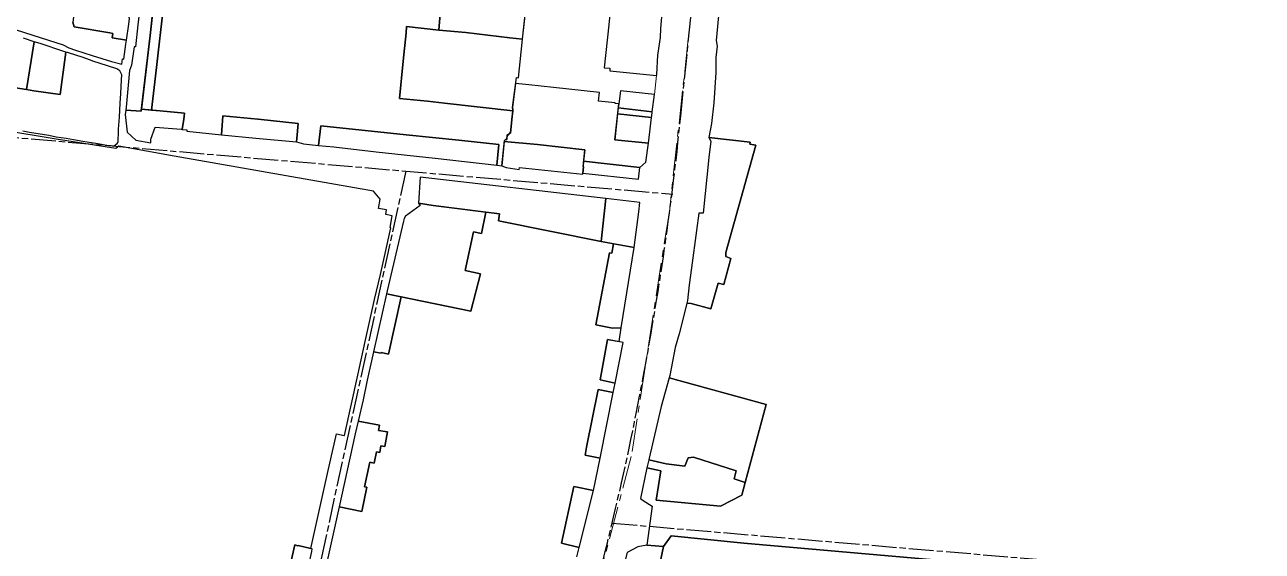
# Model space of a CAD drawing. Header units: millimetres. Extents: x 125232 to 134072, y 142885 to 152835.
# Drawn here: x 131201 to 132398, y 147582 to 148091 of the extents above; entities that cross this region are included whole.
import ezdxf

# ---------------------------------------------------------------- set-up
doc = ezdxf.new("R2010")
doc.units = ezdxf.units.MM
doc.linetypes.add('ACAD_ISO08W100', pattern=[36, 24, -3, 6, -3])
doc.linetypes.add('CENTER', pattern=[50.8, 31.75, -6.35, 6.35, -6.35])
for name, color, linetype in [('commerce', 10, 'Continuous'), ('commerce & office', 242, 'Continuous'), ('commerce and residence', 32, 'Continuous'), ('hospital', 231, 'Continuous'), ('military', 76, 'Continuous'), ('reserve', 253, 'Continuous'), ('residence', 2, 'Continuous'), ('residence-bad', 41, 'Continuous'), ('villadom', 51, 'Continuous'), ('老城北中心线', 7, 'ACAD_ISO08W100')]:
    doc.layers.add(name, color=color, linetype=linetype)
doc.layers.add('school', color=31, linetype='Continuous', lineweight=0)
doc.layers.add('super block', color=6, linetype='CENTER', lineweight=0)

msp = doc.modelspace()

# ---------------------------------------------------------------- linework, layer by layer
at = {"layer": 'commerce'}
msp.add_lwpolyline([(131314.8, 148129.1), (131310.2, 148091.5), (131307.9, 148070), (131306.7, 148070.2), (131304.2, 148052.3), (131302.1, 148047.1), (131298.9, 148011.6), (131298.6, 148009), (131313.3, 148007.8), (131313.5, 148008.3), (131322.2, 148081.2), (131328.1, 148135.5)], dxfattribs=at)
for points in [[(131816.3, 148087.8), (131817.7, 148106.5), (131817.8, 148107.3), (131788.1, 148110.3), (131767.9, 148112.3), (131767.3, 148104.5), (131765.9, 148091.4), (131761.4, 148049.9), (131766.9, 148049.5), (131766.9, 148046.8), (131812.1, 148042.4), (131812.2, 148043.3), (131813.4, 148062), (131815.7, 148079.3)], [(131775.4, 148014.9), (131772, 148015.2), (131771.9, 148015.8), (131756, 148017.4), (131756.7, 148026), (131742.1, 148027.4), (131712.2, 148030.7), (131688.5, 148033.2), (131675.7, 148034.7), (131672.6, 148011.4), (131673.1, 148009.3), (131672.9, 148008.2), (131672, 147999.9), (131670.7, 147986.5), (131669.3, 147986.7), (131669.1, 147984.9), (131667.6, 147985.1), (131667.2, 147980.5), (131665.8, 147980.6), (131664.9, 147979.4), (131664.7, 147978.4), (131696.9, 147975.5), (131742.7, 147970.6), (131741.5, 147959.4), (131795.7, 147953.3), (131801.7, 147958.6), (131804.1, 147976.8), (131771.8, 147980.2)], [(131465.4, 147996.1), (131426.5, 148000.2), (131426.2, 148000.2), (131392.6, 148003.4), (131391.3, 147985.1), (131424.3, 147981.9), (131463.6, 147978.2), (131463.9, 147981.4)], [(131807.8, 148007.3), (131775, 148011.1), (131774.4, 148005.4), (131807.2, 148001.9), (131807.3, 148002.9)], [(131742.7, 147970.6), (131696.9, 147975.5), (131664.7, 147978.4), (131662.3, 147955.1), (131666.5, 147953.3), (131679.2, 147951.5), (131679.5, 147953.3), (131740.6, 147946.9), (131740.7, 147948), (131741.3, 147954.1), (131740.9, 147954.2)], [(131908, 147975.1), (131902.3, 147976), (131902.5, 147978), (131862.5, 147982.4), (131864.4, 147978.9), (131862.7, 147963.2), (131857.1, 147909.1), (131852.9, 147909.2), (131850.6, 147892.3), (131845.8, 147856.4), (131843.6, 147840), (131842.1, 147824.7), (131841.2, 147822), (131845.6, 147821.9), (131864.6, 147816.8), (131871.5, 147841.6), (131877, 147840.1), (131883.9, 147865.5), (131878.9, 147867.3), (131878.9, 147871.1)], [(131647, 147910.2), (131596, 147916.5), (131581.7, 147918.8), (131583.3, 147916.7), (131569, 147906.4), (131567.8, 147904.1), (131567.2, 147901.5), (131551.5, 147834.2), (131550.8, 147831.3), (131632.4, 147814.4), (131641.6, 147850.6), (131626.9, 147853.8), (131635, 147891.2), (131642.8, 147889.6)], [(131795, 147910.5), (131796, 147919.4), (131763.1, 147923.4), (131758.3, 147881.8), (131790.4, 147875.9)], [(131790.4, 147875.9), (131770.4, 147879.6), (131768.8, 147870.4), (131766.4, 147870.8), (131753.4, 147801.1), (131769.3, 147797.9), (131777.9, 147798.2)], [(131565.1, 147828.4), (131550.8, 147831.3), (131538.3, 147775.1), (131545.5, 147773.7), (131545.7, 147774.3), (131552.7, 147772.8)], [(131779.6, 147784.2), (131764.7, 147787), (131757.5, 147747.9), (131771.9, 147744.8)], [(131770.1, 147735.6), (131755.6, 147738.6), (131744.4, 147682.8), (131743.1, 147675.2), (131757.5, 147672.1)], [(131545.4, 147684.1), (131549.2, 147683.4), (131551.9, 147697.5), (131543.1, 147699), (131544, 147704), (131523.3, 147707.9), (131520.5, 147695.8), (131505.1, 147625.2), (131526.9, 147620.7), (131531.7, 147644), (131529.5, 147644.5), (131534.5, 147668.4), (131538.8, 147667.4), (131541.1, 147678.4), (131544.3, 147677.8)], [(131751.1, 147640.9), (131731.9, 147644.9), (131720.1, 147589.8), (131737.1, 147585.9)]]:
    msp.add_lwpolyline(points, close=True, dxfattribs=at)
at = {"layer": 'commerce & office'}
for points in [[(131354.6, 148000), (131355.3, 148005.8), (131331.9, 148008.2), (131313.7, 148009.9), (131313.5, 148008.3), (131313.3, 148007.8), (131298.6, 148009), (131298.1, 148004.8), (131300, 147987.6), (131308.2, 147979.7), (131322.9, 147977.2), (131322.8, 147980.8), (131326.9, 147992.5), (131352.2, 147990.4), (131353.2, 147990.2)], [(131795.7, 147953.3), (131741.5, 147959.4), (131740.9, 147954.2), (131741.3, 147954.1), (131740.7, 147948), (131794.4, 147942)], [(131478.4, 147581.8), (131478.8, 147584.5), (131477.5, 147584.8), (131465.3, 147587.6), (131464.9, 147587.4), (131462, 147588.2), (131449.3, 147532), (131449, 147530.1), (131450.7, 147529.7), (131466.4, 147526.1)]]:
    msp.add_lwpolyline(points, close=True, dxfattribs=at)
at = {"layer": 'commerce and residence'}
for points in [[(131302.1, 148097.6), (131301.2, 148100.9), (131299.4, 148103), (131292.3, 148104.9), (131256.7, 148112.2), (131247.2, 148117.5), (131244.6, 148104.5), (131248.5, 148103.9), (131247.2, 148093.9), (131248.7, 148089.3), (131283.2, 148083.7), (131286, 148083.1), (131285.3, 148078.9), (131299.2, 148076.6), (131301.4, 148091.9)], [(131807.2, 148001.9), (131774.4, 148005.4), (131771.8, 147980.2), (131804.1, 147976.8), (131804.1, 147976.8)], [(131887.1, 147652.1), (131889, 147660), (131847.7, 147673.2), (131842.7, 147672.5), (131839.5, 147664.6), (131821.2, 147666.7), (131804.4, 147670.7), (131802.7, 147662.8), (131816.2, 147660), (131811.5, 147631.7), (131874, 147625.6), (131894.4, 147636.5), (131897.6, 147648.8)], [(131809, 147550.9), (131813.9, 147563.8), (131818.7, 147586.6), (131802.5, 147588.1), (131793.8, 147586.4), (131783.5, 147581), (131761.2, 147494.1), (131775, 147490.2), (131800, 147497.4), (131804.5, 147511.1)]]:
    msp.add_lwpolyline(points, close=True, dxfattribs=at)
at = {"layer": 'hospital'}
for points in [[(131335.9, 148118.3), (131326.3, 148119.3), (131322.2, 148081.2), (131313.7, 148009.9), (131323.6, 148009), (131327.4, 148041.8)], [(131917.9, 147724.1), (131824.2, 147749.9), (131816.4, 147722.1), (131804.8, 147672.3), (131804.4, 147670.7), (131821.2, 147666.7), (131839.5, 147664.6), (131842.7, 147672.5), (131847.7, 147673.2), (131889, 147660), (131887.1, 147652.1), (131897.6, 147648.8)]]:
    msp.add_lwpolyline(points, close=True, dxfattribs=at)
at = {"layer": 'military'}
for points in [[(131875, 148131.2), (131869.7, 148076.2), (131870.6, 148070.6), (131869.4, 148059.7), (131869.4, 148054.2), (131869.5, 148045.4), (131867.3, 148016), (131865.1, 147996.1), (131862.5, 147982.4), (131902.5, 147978), (131902.3, 147976), (131908, 147975.1), (131878.9, 147871.1), (131878.9, 147867.3), (131883.9, 147865.5), (131877, 147840.1), (131871.5, 147841.6), (131864.6, 147816.8), (131845.6, 147821.9), (131841.2, 147822), (131841.2, 147821.9), (131833.9, 147792.6), (131830, 147779.3), (131824.9, 147752.2), (131824.2, 147749.9), (131917.9, 147724.1), (131897.6, 147648.8), (131894.4, 147636.5), (131874, 147625.6), (131811.5, 147631.7), (131816.2, 147660), (131802.7, 147662.8), (131796.4, 147633.3), (131799.2, 147631.1), (131807.9, 147625.7), (131802.5, 147588.1), (131818.7, 147586.6), (131826.1, 147597.2), (131896.3, 147590), (132179.6, 147565.1)], [(131335.9, 148118.3), (131327.4, 148041.8), (131323.6, 148009), (131331.9, 148008.2), (131355.3, 148005.8), (131354.6, 148000), (131353.2, 147990.2), (131357.6, 147989.7), (131357.7, 147988.5), (131391, 147985.1), (131391.3, 147985.1), (131392.6, 148003.4), (131426.2, 148000.2), (131426.5, 148000.2), (131465.4, 147996.1), (131463.9, 147981.4), (131463.6, 147978.2), (131470.5, 147976.3), (131485.1, 147974.8), (131487.2, 147993.6), (131569.9, 147984.9), (131620.9, 147979.8), (131659.5, 147975.7), (131657.5, 147955.6), (131662.3, 147955.1), (131664.9, 147979.4), (131665.8, 147980.6), (131667.2, 147980.5), (131667.6, 147985.1), (131669.1, 147984.9), (131669.3, 147986.7), (131670.7, 147986.5), (131672, 147999.9), (131672.9, 148008.2), (131607, 148015.5), (131590.4, 148017.5), (131563.2, 148020.1), (131567, 148056.3), (131569.7, 148083.6), (131570, 148089.8), (131601.3, 148086.3), (131603.2, 148109.9)], [(131449.3, 147532), (131462, 147588.2), (131464.9, 147587.4), (131465.3, 147587.6), (131477.5, 147584.8), (131493.8, 147657.5), (131502.4, 147695.6), (131509.8, 147694), (131510.1, 147694), (131522.9, 147752.4), (131530, 147784.9), (131539.2, 147825.8), (131544.9, 147849.9), (131549.4, 147870.2), (131555.1, 147895), (131554.2, 147895.2), (131556.3, 147906.7), (131550, 147907.8), (131550.9, 147912.3), (131543, 147913.7), (131544.7, 147922.9), (131538.2, 147930.6), (131345.4, 147964.5), (131291.9, 147973.9), (131289.1, 147971.6), (131268.3, 147974.9), (131231.3, 147980.9), (131178.7, 147989.6)], [(131734.8, 147576.7), (131737.1, 147585.9), (131720.1, 147589.8), (131731.9, 147644.9), (131751.1, 147640.9), (131757.5, 147672.1), (131743.1, 147675.2), (131744.4, 147682.8), (131755.6, 147738.6), (131770.1, 147735.6), (131771.9, 147744.8), (131757.5, 147747.9), (131764.7, 147787), (131775.8, 147784.9), (131777.9, 147798.2), (131769.3, 147797.9), (131753.4, 147801.1), (131766.4, 147870.8), (131768.8, 147870.4), (131770.4, 147879.6), (131758.3, 147881.8), (131659.2, 147901.9), (131660, 147908.7), (131647, 147910.2), (131642.8, 147889.6), (131635, 147891.2), (131626.9, 147853.8), (131641.6, 147850.6), (131632.4, 147814.4), (131565.1, 147828.4), (131552.7, 147772.8), (131545.7, 147774.3), (131545.5, 147773.7), (131538.3, 147775.1), (131532.2, 147747.5), (131528.1, 147728.6), (131523.3, 147707.9), (131544, 147704), (131543.1, 147699), (131551.9, 147697.5), (131549.2, 147683.4), (131545.4, 147684.1), (131544.3, 147677.8), (131541.1, 147678.4), (131538.8, 147667.4), (131534.5, 147668.4), (131529.5, 147644.5), (131531.7, 147644), (131526.9, 147620.7), (131505.1, 147625.2), (131490.3, 147558.2)]]:
    msp.add_lwpolyline(points, dxfattribs=at)
at = {"layer": 'reserve'}
msp.add_lwpolyline([(131240.6, 148065.1), (131235.7, 148066.7), (131229.8, 148068.6), (131224.3, 148070.5), (131215.6, 148073.3), (131209.8, 148075.1), (131202.6, 148028.8), (131209.5, 148027.6), (131235, 148024)], close=True, dxfattribs=at)
at = {"layer": 'residence'}
msp.add_lwpolyline([(131160.5, 148096.9), (131183.4, 148089.6), (131208.8, 148081.4), (131238.1, 148072.1), (131243.4, 148069.3), (131249.8, 148066.9), (131266.2, 148061.8), (131284.9, 148055.8), (131294.8, 148053.4), (131295.3, 148058.4), (131296.8, 148058.2), (131298.6, 148072.7), (131299.2, 148076.6), (131285.3, 148078.9), (131286, 148083.1), (131283.2, 148083.7), (131248.7, 148089.3), (131247.2, 148093.9)], dxfattribs=at)
for points in [[(131809.9, 148023.9), (131777, 148027.4), (131775.4, 148014.9), (131775, 148011.1), (131807.8, 148007.3)], [(131763.1, 147923.4), (131583.4, 147944), (131581.7, 147918.8), (131596, 147916.5), (131660, 147908.7), (131659.2, 147901.9), (131758.3, 147881.8)]]:
    msp.add_lwpolyline(points, close=True, dxfattribs=at)
at = {"layer": 'residence-bad'}
for points in [[(131687.5, 148141.7), (131689.2, 148157.8), (131599.1, 148168.6), (131598.6, 148165), (131590.5, 148166.1), (131589.6, 148157.9), (131584.5, 148158.6), (131583.5, 148151.6), (131581.3, 148151.8), (131580.2, 148141), (131598.5, 148138.8), (131596.3, 148116.1), (131595.7, 148110.6), (131603.2, 148109.9), (131601.3, 148086.3), (131627.4, 148083.9), (131670.1, 148078.9), (131682.4, 148077.6), (131686.5, 148116.4), (131684.6, 148117.7)], [(131659.5, 147975.7), (131620.9, 147979.8), (131569.9, 147984.9), (131487.2, 147993.6), (131485.1, 147974.8), (131499.9, 147973.3), (131540.9, 147968.6), (131597.7, 147962.3), (131657.5, 147955.6)]]:
    msp.add_lwpolyline(points, close=True, dxfattribs=at)
for points in [[(131192, 148030.5), (131202.6, 148028.8), (131209.8, 148075.1), (131199.5, 148078.6)], [(131199.1, 147988.7), (131205.5, 147987.6), (131224.2, 147984.5), (131231.1, 147983.2), (131241, 147981.6), (131247.9, 147980.5), (131257.1, 147978.9), (131271.6, 147976.5), (131282, 147974.7), (131284.5, 147974.6), (131286.2, 147974.5), (131287.5, 147974.8), (131288.8, 147975.5), (131290.3, 147976.6), (131290.9, 147977.6), (131291.2, 147978.4), (131291.5, 147988.3), (131291.6, 147990.5), (131292.4, 148002), (131293.2, 148015.6), (131293.7, 148025), (131294.5, 148038.2), (131294.9, 148043), (131292.8, 148047), (131290, 148048.7), (131281, 148051.7), (131266.6, 148056.4), (131264.4, 148057.1), (131256.4, 148060), (131251.3, 148061.8), (131242.3, 148064.6), (131240.6, 148065.1), (131235, 148024), (131209.5, 148027.6), (131202.6, 148028.8), (131192, 148030.5)], [(132179.6, 147565.1), (131896.3, 147590), (131826.1, 147597.2), (131818.7, 147586.6), (131813.9, 147563.8)]]:
    msp.add_lwpolyline(points, dxfattribs=at)
at = {"layer": 'school'}
msp.add_lwpolyline([(131686.1, 148111.8), (131682.4, 148077.6), (131681.1, 148064.8), (131678.4, 148040.2), (131676.4, 148040.3), (131675.7, 148034.7), (131688.5, 148033.2), (131712.2, 148030.7), (131742.1, 148027.4), (131756.7, 148026), (131756, 148017.4), (131771.9, 148015.8), (131772, 148015.2), (131775.4, 148014.9), (131777, 148027.4), (131809.9, 148023.9), (131812.1, 148042.4), (131766.9, 148046.8), (131766.9, 148049.5), (131761.4, 148049.9), (131765.9, 148091.4), (131767.3, 148104.5)], dxfattribs=at)
at = {"layer": 'super block'}
msp.add_lwpolyline([(131881.6, 148431.4), (131824.4, 147910.9), (131787.6, 147673.8), (131715.3, 147401.8), (131640.1, 147144.4), (131684.3, 147130.5), (132146.9, 147139.3), (132440.7, 147144.9), (132833.3, 147114), (132905.1, 147502), (132920, 147664.1), (132944.1, 147851.8), (132952.4, 147906.9), (132979.2, 147977.2), (133009.6, 148046.4), (133052.1, 148121.2)], dxfattribs=at)
at = {"layer": 'villadom'}
msp.add_lwpolyline([(131681.1, 148064.8), (131682.4, 148077.6), (131670.1, 148078.9), (131627.4, 148083.9), (131601.3, 148086.3), (131570, 148089.8), (131569.7, 148083.6), (131567, 148056.3), (131563.2, 148020.1), (131590.4, 148017.5), (131607, 148015.5), (131672.9, 148008.2), (131673.1, 148009.3), (131672.6, 148011.4), (131676.4, 148040.3), (131678.4, 148040.2)], close=True, dxfattribs=at)
at = {"layer": '老城北中心线', "linetype": 'ACAD_ISO08W100', "lineweight": 25}
for p, q in [((131835.5, 148003), (131880.5, 148450.6)), ((131569.4, 147949.9), (131429.2, 147307.7)), ((131769.2, 147609.3), (132192.7, 147573.3))]:
    msp.add_line(p, q, dxfattribs=at)
msp.add_lwpolyline([(131167.9, 147968.8), (131171.1, 147984.2), (131827.9, 147927.6)], dxfattribs=at)
msp.add_arc((128850.5, 148303.3), 3000, 343.7966, 354.255, dxfattribs=at)

doc.saveas('drawing.dxf')
